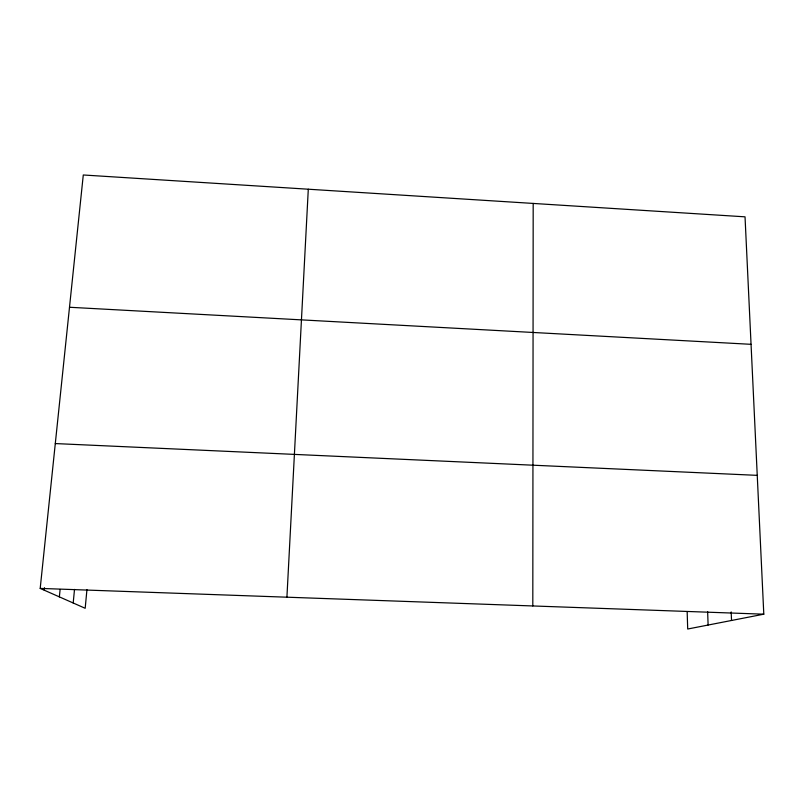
<?xml version="1.0" encoding="UTF-8"?>
<svg xmlns="http://www.w3.org/2000/svg" width="804" height="804" viewBox="0 0 804 804"><rect width="100%" height="100%" fill="white"/><g stroke="black" fill="none" stroke-linecap="round" stroke-linejoin="round"><path stroke-width="1.21" d="M532.811 605.965L533.183 203.432M286.917 597.201L308.294 189.211M86.943 589.623L85.184 608.286L40.2 588.407L83.284 174.981L745.027 216.829L763.8 614.186L687.701 629.019L687.159 611.693M73.194 602.98L74.511 589.392M59.365 596.88L60.109 589.453M44.26 590.196L44.511 587.714M40.2 588.407L763.8 614.186M55.295 443.567L757.237 475.355M69.496 307.259L751.047 344.323M731.178 611.924L731.529 620.477M707.631 611.573L708.113 625.04"/></g></svg>
